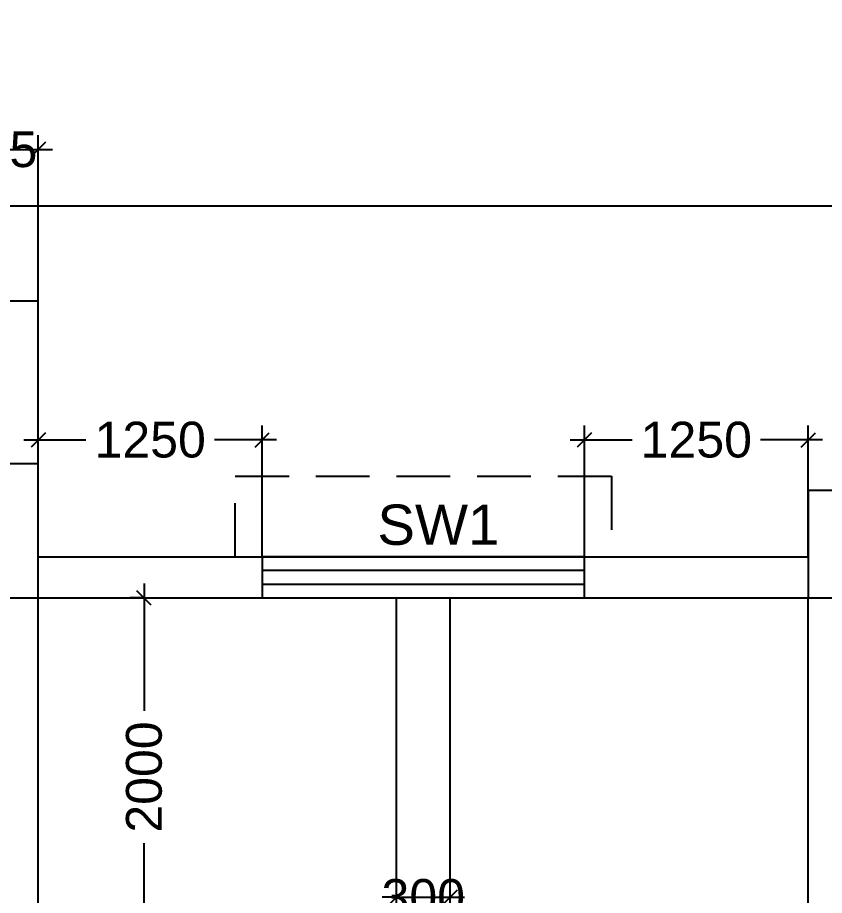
# Model space of a CAD drawing. Extents: x 7897917 to 8423973, y -6487334 to -6173396.
# Drawn here: x 8033649 to 8038154, y -6380366 to -6375462 of the extents above; entities that cross this region are included whole.
import ezdxf
from ezdxf.enums import TextEntityAlignment as Align

# ---------------------------------------------------------------- set-up
doc = ezdxf.new("R2010")
doc.units = 0
doc.header["$LTSCALE"] = 600
doc.header["$MEASUREMENT"] = 0
doc.header["$PDMODE"] = 35
doc.linetypes.add('DASHED', pattern=[0.75, 0.5, -0.25])
doc.layers.get('0').update_dxf_attribs({"linetype": 'CONTINUOUS'})
doc.layers.get('Defpoints').update_dxf_attribs({"linetype": 'CONTINUOUS'})
for name, color, linetype in [('chajja', 7, 'CONTINUOUS'), ('DIM-TEXT', 8, 'CONTINUOUS'), ('joinery', 7, 'CONTINUOUS'), ('LA-column', 3, 'CONTINUOUS'), ('Railing', 21, 'CONTINUOUS'), ('Stairscase', 7, 'CONTINUOUS'), ('Walls', 7, 'CONTINUOUS'), ('WIN', 151, 'CONTINUOUS'), ('Working Dim', 5, 'CONTINUOUS')]:
    doc.layers.add(name, color=color, linetype=linetype)
doc.styles.add('ari', font='arial.ttf')
doc.styles.add('RT', font='romant.shx')
doc.dimstyles.new('int. dim', dxfattribs={"dimtxt": 450, "dimasz": 80, "dimexe": 80, "dimexo": 0, "dimgap": 70, "dimtad": 0, "dimdec": 0, "dimzin": 12, "dimdsep": 46, "dimtxsty": 'ari', "dimblk": 'OBLIQUE', "dimcen": 2, "dimdle": 80, "dimclrd": 256, "dimclre": 256, "dimclrt": 6, "dimadec": 0, "dimazin": 0, "dimtfac": 1, "dimtdec": 0, "dimtix": 1, "dimtmove": 2, "dimatfit": 3, "dimfxl": 1, "dimtolj": 1, "dimtzin": 0, "dimlwd": -1, "dimlwe": -1, "dimarcsym": 0})
doc.dimstyles.new('TEXT', dxfattribs={"dimscale": 0, "dimtxt": 600, "dimasz": 300, "dimexe": 300, "dimexo": 30, "dimgap": 50, "dimtad": 0, "dimdec": 0, "dimzin": 0, "dimdsep": 46, "dimtxsty": 'RT', "dimblk": 'OBLIQUE', "dimcen": 0.09, "dimdle": 300, "dimclrd": 256, "dimclre": 256, "dimclrt": 170, "dimadec": 0, "dimazin": 0, "dimtfac": 1, "dimtdec": 0, "dimtofl": 0, "dimtmove": 2, "dimatfit": 3, "dimfxl": 1, "dimfrac": 2, "dimtolj": 1, "dimtzin": 0, "dimlwd": -1, "dimlwe": -1, "dimarcsym": 0})

# ---------------------------------------------------------------- blocks, each defined once
blk = doc.blocks.new('_Oblique')
at = {"color": 0, "linetype": 'ByBlock', "lineweight": -2}
blk.add_line((-0.5, -0.5), (0.5, 0.5), dxfattribs=at)
blk = doc.blocks.new('*D229')
at = {"layer": 'Defpoints', "color": 0, "linetype": 'Continuous', "transparency": 16777216}
for p in [(8038814.2, -6372925.6, 18), (7997754.3, -6373077.6), (8038814.2, -6374463.7)]:
    blk.add_point(p, dxfattribs=at)
at = {"layer": 'DIM-TEXT', "transparency": 16777216}
for p, q in [((8038814.2, -6372925.6), (8038814.2, -6374763.7)), ((7997754.3, -6373077.6), (7997754.3, -6374763.7)), ((7997454.3, -6374463.7), (8012067.8, -6374463.7)), ((8039114.2, -6374463.7), (8024500.7, -6374463.7))]:
    blk.add_line(p, q, dxfattribs=at)
at = {"layer": 'DIM-TEXT', "linetype": 'Continuous', "transparency": 16777216, "xscale": 300, "yscale": 300, "zscale": 300, "rotation": 180}
blk.add_blockref('_Oblique', (7997754.3, -6374463.7), dxfattribs=at)
at = {"layer": 'DIM-TEXT', "linetype": 'Continuous', "transparency": 16777216, "xscale": 300, "yscale": 300, "zscale": 300}
blk.add_blockref('_Oblique', (8038814.2, -6374463.7), dxfattribs=at)
at = {"layer": 'DIM-TEXT', "color": 170, "linetype": 'Continuous', "transparency": 16777216, "insert": (8018284.3, -6374463.7), "char_height": 750, "attachment_point": 5, "style": 'ari'}
blk.add_mtext('\\A1;{\\H1.067x;STEP DOWN (20 BEDS) }', dxfattribs=at)
blk = doc.blocks.new('*D770')
at = {"layer": 'Defpoints', "color": 0, "transparency": 16777216}
for p in [(8035015, -6377821.5), (8033764.8, -6378474.7, 1), (8035015, -6378474.7, 1)]:
    blk.add_point(p, dxfattribs=at)
at = {"layer": 'Working Dim', "transparency": 16777216}
for p, q in [((8033764.8, -6378474.7), (8033764.8, -6377741.5)), ((8035015, -6378474.7), (8035015, -6377741.5)), ((8033684.8, -6377821.5), (8034031, -6377821.5)), ((8035095, -6377821.5), (8034748.8, -6377821.5))]:
    blk.add_line(p, q, dxfattribs=at)
at = {"layer": 'Working Dim', "transparency": 16777216, "xscale": 80, "yscale": 80, "zscale": 80, "rotation": 180}
blk.add_blockref('_Oblique', (8033764.8, -6377821.5), dxfattribs=at)
at = {"layer": 'Working Dim', "transparency": 16777216, "xscale": 80, "yscale": 80, "zscale": 80}
blk.add_blockref('_Oblique', (8035015, -6377821.5), dxfattribs=at)
at = {"layer": 'Working Dim', "color": 6, "transparency": 16777216, "insert": (8034389.9, -6377821.5), "char_height": 200, "attachment_point": 5, "style": 'ari'}
blk.add_mtext('\\A1;1250', dxfattribs=at)
blk = doc.blocks.new('*D771')
at = {"layer": 'Defpoints', "color": 0, "transparency": 16777216}
for p in [(8038064, -6377821.5), (8036814, -6378474.7, 1), (8038064, -6378474.7, 1)]:
    blk.add_point(p, dxfattribs=at)
at = {"layer": 'Working Dim', "transparency": 16777216}
for p, q in [((8036814, -6378474.7), (8036814, -6377741.5)), ((8038064, -6378474.7), (8038064, -6377741.5)), ((8036734, -6377821.5), (8037080.1, -6377821.5)), ((8038144, -6377821.5), (8037797.9, -6377821.5))]:
    blk.add_line(p, q, dxfattribs=at)
at = {"layer": 'Working Dim', "transparency": 16777216, "xscale": 80, "yscale": 80, "zscale": 80, "rotation": 180}
blk.add_blockref('_Oblique', (8036814, -6377821.5), dxfattribs=at)
at = {"layer": 'Working Dim', "transparency": 16777216, "xscale": 80, "yscale": 80, "zscale": 80}
blk.add_blockref('_Oblique', (8038064, -6377821.5), dxfattribs=at)
at = {"layer": 'Working Dim', "color": 6, "transparency": 16777216, "insert": (8037439, -6377821.5), "char_height": 200, "attachment_point": 5, "style": 'ari'}
blk.add_mtext('\\A1;1250', dxfattribs=at)
blk = doc.blocks.new('*D802')
at = {"layer": 'Defpoints', "color": 0, "linetype": 'Continuous', "transparency": 16777216}
for p in [(8038814.1, -6376515.3), (8038814.1, -6378104.7, -10.3), (7997753.9, -6378184.6, 1)]:
    blk.add_point(p, dxfattribs=at)
at = {"layer": 'DIM-TEXT', "transparency": 16777216}
for p, q in [((7997753.9, -6378184.6), (7997753.9, -6376215.3)), ((8038814.1, -6378104.7), (8038814.1, -6376215.3)), ((7997453.9, -6376515.3), (8016273.2, -6376515.3)), ((8039114.1, -6376515.3), (8020294.8, -6376515.3))]:
    blk.add_line(p, q, dxfattribs=at)
at = {"layer": 'DIM-TEXT', "linetype": 'Continuous', "transparency": 16777216, "xscale": 300, "yscale": 300, "zscale": 300, "rotation": 180}
blk.add_blockref('_Oblique', (7997753.9, -6376515.3), dxfattribs=at)
at = {"layer": 'DIM-TEXT', "linetype": 'Continuous', "transparency": 16777216, "xscale": 300, "yscale": 300, "zscale": 300}
blk.add_blockref('_Oblique', (8038814.1, -6376515.3), dxfattribs=at)
at = {"layer": 'DIM-TEXT', "color": 170, "linetype": 'Continuous', "transparency": 16777216, "insert": (8018284, -6376515.3), "char_height": 750, "attachment_point": 5, "style": 'ari'}
blk.add_mtext('\\A1;{\\H1.0667x;C.S.S.D}', dxfattribs=at)
blk = doc.blocks.new('*D873')
at = {"layer": 'Defpoints', "color": 0, "transparency": 16777216}
for p in [(8035015, -6377821.5), (8033764.8, -6378474.7, 1), (8035015, -6378474.7, 1)]:
    blk.add_point(p, dxfattribs=at)
at = {"layer": 'Working Dim', "transparency": 16777216}
for p, q in [((8033764.8, -6378474.7), (8033764.8, -6377741.5)), ((8035015, -6378474.7), (8035015, -6377741.5)), ((8033684.8, -6377821.5), (8034031, -6377821.5)), ((8035095, -6377821.5), (8034748.8, -6377821.5))]:
    blk.add_line(p, q, dxfattribs=at)
at = {"layer": 'Working Dim', "transparency": 16777216, "xscale": 80, "yscale": 80, "zscale": 80, "rotation": 180}
blk.add_blockref('_Oblique', (8033764.8, -6377821.5), dxfattribs=at)
at = {"layer": 'Working Dim', "transparency": 16777216, "xscale": 80, "yscale": 80, "zscale": 80}
blk.add_blockref('_Oblique', (8035015, -6377821.5), dxfattribs=at)
at = {"layer": 'Working Dim', "color": 6, "transparency": 16777216, "insert": (8034389.9, -6377821.5), "char_height": 200, "attachment_point": 5, "style": 'ari'}
blk.add_mtext('\\A1;1250', dxfattribs=at)
blk = doc.blocks.new('*D874')
at = {"layer": 'Defpoints', "color": 0, "transparency": 16777216}
for p in [(8038064, -6377821.5), (8036814, -6378474.7, 1), (8038064, -6378474.7, 1)]:
    blk.add_point(p, dxfattribs=at)
at = {"layer": 'Working Dim', "transparency": 16777216}
for p, q in [((8036814, -6378474.7), (8036814, -6377741.5)), ((8038064, -6378474.7), (8038064, -6377741.5)), ((8036734, -6377821.5), (8037080.1, -6377821.5)), ((8038144, -6377821.5), (8037797.9, -6377821.5))]:
    blk.add_line(p, q, dxfattribs=at)
at = {"layer": 'Working Dim', "transparency": 16777216, "xscale": 80, "yscale": 80, "zscale": 80, "rotation": 180}
blk.add_blockref('_Oblique', (8036814, -6377821.5), dxfattribs=at)
at = {"layer": 'Working Dim', "transparency": 16777216, "xscale": 80, "yscale": 80, "zscale": 80}
blk.add_blockref('_Oblique', (8038064, -6377821.5), dxfattribs=at)
at = {"layer": 'Working Dim', "color": 6, "transparency": 16777216, "insert": (8037439, -6377821.5), "char_height": 200, "attachment_point": 5, "style": 'ari'}
blk.add_mtext('\\A1;1250', dxfattribs=at)
blk = doc.blocks.new('*D922')
at = {"layer": 'Defpoints', "color": 0, "transparency": 16777216}
for p in [(8036064.6, -6380376.2), (8035764.4, -6380705), (8036064.6, -6380705, 1)]:
    blk.add_point(p, dxfattribs=at)
at = {"layer": 'Working Dim', "transparency": 16777216}
for p, q in [((8035764.4, -6380705), (8035764.4, -6380296.2)), ((8036064.6, -6380705), (8036064.6, -6380296.2)), ((8035764.4, -6380376.2), (8035684.4, -6380376.2)), ((8035764.4, -6380376.2), (8036064.6, -6380376.2)), ((8036064.6, -6380376.2), (8036144.6, -6380376.2))]:
    blk.add_line(p, q, dxfattribs=at)
at = {"layer": 'Working Dim', "transparency": 16777216, "xscale": 80, "yscale": 80, "zscale": 80}
blk.add_blockref('_Oblique', (8035764.4, -6380376.2), dxfattribs=at)
at = {"layer": 'Working Dim', "transparency": 16777216, "xscale": 80, "yscale": 80, "zscale": 80, "rotation": 180}
blk.add_blockref('_Oblique', (8036064.6, -6380376.2), dxfattribs=at)
at = {"layer": 'Working Dim', "color": 6, "transparency": 16777216, "insert": (8035914.5, -6380376.2), "char_height": 200, "attachment_point": 5, "style": 'ari'}
blk.add_mtext('\\A1;300', dxfattribs=at)
blk = doc.blocks.new('*D924')
at = {"layer": 'Defpoints', "color": 0, "transparency": 16777216}
for p in [(8034355.8, -6378704.6, 14.8), (8034355.8, -6378704.6), (8034355.8, -6380705, 1)]:
    blk.add_point(p, dxfattribs=at)
at = {"layer": 'Working Dim', "transparency": 16777216}
for p, q in [((8034355.8, -6378624.6), (8034355.8, -6379334.8)), ((8034355.8, -6378704.6), (8034275.8, -6378704.6)), ((8034355.8, -6380785), (8034355.8, -6380074.8)), ((8034355.8, -6380705), (8034275.8, -6380705))]:
    blk.add_line(p, q, dxfattribs=at)
at = {"layer": 'Working Dim', "transparency": 16777216, "xscale": 80, "yscale": 80, "zscale": 80}
for p, rotation in [((8034355.8, -6378704.6), 90), ((8034355.8, -6380705), 270)]:
    blk.add_blockref('_Oblique', p, dxfattribs=dict(at, rotation=rotation))
at = {"layer": 'Working Dim', "color": 6, "transparency": 16777216, "insert": (8034355.8, -6379704.8), "char_height": 200, "attachment_point": 5, "rotation": 90, "style": 'ari'}
blk.add_mtext('\\A1;2000', dxfattribs=at)
blk = doc.blocks.new('*D1103')
at = {"layer": 'Defpoints', "color": 0, "transparency": 16777216}
for p in [(8033764.8, -6376199.2), (8033288.8, -6377044.3), (8033764.8, -6377044.3)]:
    blk.add_point(p, dxfattribs=at)
at = {"layer": 'Working Dim', "transparency": 16777216}
for p, q in [((8033288.8, -6377044.3), (8033288.8, -6376119.2)), ((8033764.8, -6377044.3), (8033764.8, -6376119.2)), ((8033288.8, -6376199.2), (8033208.8, -6376199.2)), ((8033288.8, -6376199.2), (8033764.8, -6376199.2)), ((8033764.8, -6376199.2), (8033844.8, -6376199.2))]:
    blk.add_line(p, q, dxfattribs=at)
at = {"layer": 'Working Dim', "transparency": 16777216, "xscale": 80, "yscale": 80, "zscale": 80}
blk.add_blockref('_Oblique', (8033288.8, -6376199.2), dxfattribs=at)
at = {"layer": 'Working Dim', "transparency": 16777216, "xscale": 80, "yscale": 80, "zscale": 80, "rotation": 180}
blk.add_blockref('_Oblique', (8033764.8, -6376199.2), dxfattribs=at)
at = {"layer": 'Working Dim', "color": 6, "transparency": 16777216, "insert": (8033526.8, -6376199.2), "char_height": 200, "attachment_point": 5, "style": 'ari'}
blk.add_mtext('\\A1;475', dxfattribs=at)

msp = doc.modelspace()

# ---------------------------------------------------------------- linework, layer by layer
at = {"layer": 'chajja', "color": 7, "linetype": 'DASHED', "elevation": 6.162}
msp.add_lwpolyline([(8034865.021, -6378474.678), (8034865.021, -6378024.678), (8036965.021, -6378024.678), (8036965.021, -6378474.678)], dxfattribs=at)
at = {"layer": 'LA-column', "color": 2}
for points, elevation in [([(8033764.813, -6378704.625), (8033764.813, -6377954.625), (8033014.813, -6377954.625), (8033014.813, -6378704.625)], 7.521), ([(8038664.016, -6378704.642), (8038664.016, -6378104.642), (8038064.016, -6378104.642), (8038064.016, -6378704.642)], 1.031)]:
    msp.add_lwpolyline(points, close=True, dxfattribs=dict(at, elevation=elevation))
at = {"layer": 'Railing', "linetype": 'Continuous'}
msp.add_line((8038063.913, -6385419.722), (8038063.913, -6378704.679), dxfattribs=at)
at = {"layer": 'Stairscase', "color": 7, "linetype": 'Continuous'}
for p, q in [((8035764.5, -6380705.027, -18.481), (8035764.5, -6378704.678, -18.481)), ((8036064.5, -6380705.027, -18.481), (8036064.5, -6378704.678, -18.481))]:
    msp.add_line(p, q, dxfattribs=at)
at = {"layer": 'Walls', "linetype": 'Continuous'}
for p, q in [((8027923.687, -6377044.301), (8033764.806, -6377044.301)), ((8027923.694, -6377044.301), (8033764.813, -6377044.301)), ((8033764.806, -6377954.542), (8033764.806, -6377044.301)), ((8033764.813, -6377954.542), (8033764.813, -6377044.301)), ((8033763.813, -6385419.685, -2.972), (8033763.813, -6378704.724, -2.972)), ((8033764.806, -6385419.79), (8033764.806, -6378704.677))]:
    msp.add_line(p, q, dxfattribs=at)
at = {"layer": 'Walls'}
for p, q in [((8033764.811, -6378474.678, 1.031), (8038064.014, -6378474.678, 1.031)), ((8033764.811, -6378704.678, 1.031), (8038064.009, -6378704.678, 1.031))]:
    msp.add_line(p, q, dxfattribs=at)
at = {"layer": 'WIN', "linetype": 'Continuous', "elevation": 1.031}
for points in [[(8035015.021, -6378474.678), (8035015.021, -6378704.678), (8036815.021, -6378704.678), (8036815.021, -6378474.678)], [(8035015.021, -6378551.678), (8035015.021, -6378627.678), (8036815.021, -6378627.678), (8036815.021, -6378551.678)]]:
    msp.add_lwpolyline(points, close=True, dxfattribs=at)

# ---------------------------------------------------------------- texts
at = {"layer": 'joinery', "style": 'ari'}
msp.add_text('SW1', height=225, dxfattribs=at).set_placement((8035998.957, -6378407.785, 6.162), align=Align.CENTER)

# ---------------------------------------------------------------- dimensions: what is measured, and where the dimension line sits
at = {"layer": 'DIM-TEXT', "linetype": 'Continuous'}
for base, p1, p2, text, picture, middle in [((8038814.189, -6374463.711, 14.331), (7997754.348, -6373077.647, 14.331), (8038814.189, -6372925.647, 32.311), '{\\H1.067x;STEP DOWN (20 BEDS) }', '*D229', (8018284.268, -6374463.711, 14.331)), ((8038814.092, -6376515.327, 14.714), (7997753.872, -6378184.629, 15.745), (8038814.092, -6378104.713, 4.452), '{\\H1.0667x;C.S.S.D}', '*D802', (8018283.982, -6376515.327, 14.714))]:
    dim = msp.add_linear_dim(base=base, p1=p1, p2=p2, angle=180, text=text, dimstyle='TEXT', override={"dimscale": 1, "dimtxt": 750, "dimexo": 0, "dimtxsty": 'ari'}, dxfattribs=at)
    dim.commit()
    dim.dimension.update_dxf_attribs({"geometry": picture, "text_midpoint": middle})
at = {"layer": 'Working Dim'}
dim = msp.add_linear_dim(base=(8033764.813, -6376199.161), p1=(8033288.823, -6377044.301), p2=(8033764.813, -6377044.301), text='475', dimstyle='int. dim', override={"dimtxt": 200, "dimarcsym": 1}, dxfattribs=at)
dim.commit()
dim.dimension.update_dxf_attribs({"geometry": '*D1103', "text_midpoint": (8033526.818, -6376199.161)})
for base, p1, p2, override, picture, middle in [((8035015.021, -6377821.482), (8033764.811, -6378474.678, 1.031), (8035015.021, -6378474.678, 1.031), {"dimtxt": 200, "dimarcsym": 1}, '*D873', (8034389.916, -6377821.482)), ((8035015.028, -6377821.482), (8033764.818, -6378474.678, 1.031), (8035015.028, -6378474.678, 1.031), {"dimtxt": 200, "dimarcsym": 1}, '*D770', (8034389.923, -6377821.482)), ((8038064.009, -6377821.482), (8036814.021, -6378474.678, 1.031), (8038064.009, -6378474.678, 1.031), {"dimtxt": 200, "dimarcsym": 1}, '*D874', (8037439.015, -6377821.482)), ((8038064.016, -6377821.482), (8036814.028, -6378474.678, 1.031), (8038064.016, -6378474.678, 1.031), {"dimtxt": 200, "dimarcsym": 1}, '*D771', (8037439.022, -6377821.482)), ((8036064.634, -6380376.154, -19.512), (8035764.401, -6380705.027, -19.512), (8036064.634, -6380705.027, -18.481), {"dimtxt": 200}, '*D922', (8035914.517, -6380376.154, -19.512))]:
    dim = msp.add_linear_dim(base=base, p1=p1, p2=p2, dimstyle='int. dim', override=override, dxfattribs=at)
    dim.commit()
    dim.dimension.update_dxf_attribs({"geometry": picture, "text_midpoint": middle})
dim = msp.add_linear_dim(base=(8034355.83, -6378704.626, -19.512), p1=(8034355.83, -6380705.027, -18.481), p2=(8034355.83, -6378704.626, -4.682), angle=90, dimstyle='int. dim', override={"dimtxt": 200}, dxfattribs=at)
dim.commit()
dim.dimension.update_dxf_attribs({"geometry": '*D924', "text_midpoint": (8034355.83, -6379704.827, -19.512)})

doc.saveas('drawing.dxf')
